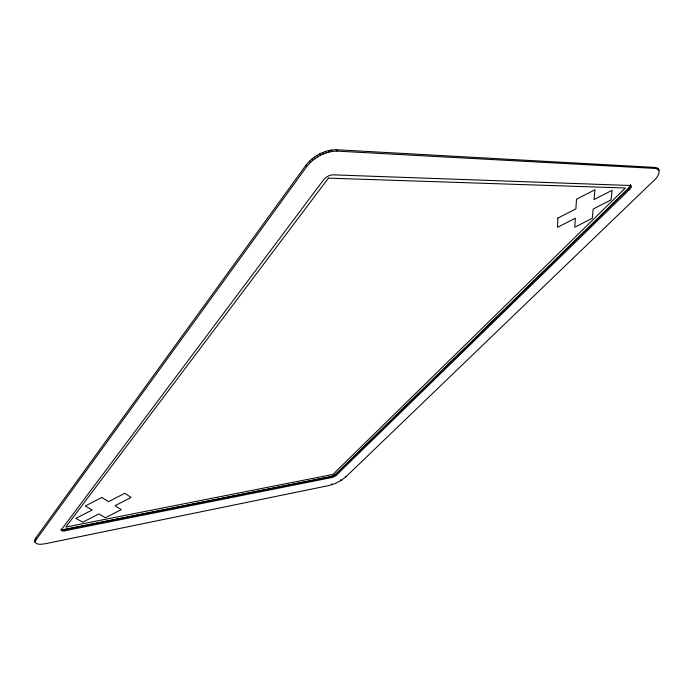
<?xml version="1.0" encoding="UTF-8"?>
<svg xmlns="http://www.w3.org/2000/svg" width="694" height="694" viewBox="0 0 694 694"><rect width="100%" height="100%" fill="white"/><g stroke="black" fill="none" stroke-linecap="round" stroke-linejoin="round"><path stroke-width="1.04" d="M34.7 540.817L35.628 538.18L305.846 165.337C313.098 156.167 324.445 149.739 336.286 149.731L654.98 167.428C663.1 168.694 657.374 178.375 653.34 181.056L345.751 476.995L341.058 480.508L334.994 483.614L329.156 485.496L45.544 543.671C42.161 544.131 35.585 545.744 34.7 540.817L35.333 542.613M35.099 541.919L34.735 540.019M35.134 541.12L306.609 166.733C313.87 157.564 325.217 151.136 337.067 151.11L655.717 168.469L658.658 169.614M61.193 529.444A5.344 1.787 -21.5 0 0 63.969 529.487L330.752 476.544A4.268 1.267 -26.4 0 0 336.104 473.802L628.695 188.1A5.968 2.177 -34 0 0 630.412 184.76M336.651 474.904L629.588 189.41A5.977 2.169 -34 0 0 630.178 185.498L333.085 174.845A7.443 3.817 -29.9 0 0 323.708 179.659L61.601 529.375A5.344 1.787 -21.5 0 0 64.481 530.841L331.29 477.646A4.268 1.267 -26.4 0 0 336.651 474.904L336.104 473.802M34.934 541.511L35.446 542.101M657.921 168.573L659.118 170.386M657.192 167.991L657.929 169.032M654.98 167.428L655.717 168.469M336.286 149.731L337.067 151.11M331.159 150.034L331.94 151.422M328.383 150.615L329.156 152.003M325.521 151.457L326.301 152.853M322.632 152.567L323.404 153.964M319.769 153.912L320.541 155.3M316.985 155.465L317.757 156.861M314.321 157.208L315.093 158.596M311.832 159.1L312.604 160.496M309.567 161.112L310.339 162.509M305.846 165.337L306.609 166.733M345.317 476.127L345.751 476.995M340.633 479.649L341.058 480.508M330.752 476.544L331.29 477.646M331.524 483.883L331.949 484.75M63.969 529.487L64.481 530.841M35.628 538.18L36.036 539.281M658.38 169.345L658.571 170.29M630.594 185.02A5.968 2.177 -34 0 1 628.877 188.36L336.217 474.019A4.268 1.267 -26.4 0 1 330.865 476.769L64.074 529.756A5.344 1.787 -21.5 0 1 60.916 529.366M557.794 218.15L557.525 227.328L575.343 218.194L574.788 227.224L592.312 218.237L593.153 209.059L610.972 199.924L612.143 190.286L594.029 199.577L594.932 189.766L576.497 199.213L575.907 208.859L557.794 218.15M328.392 178.141L65.774 527.093L332.912 474.436L625.398 187.996L328.392 178.141M101.836 497.477L85.258 505.969L92.189 510.012L75.863 518.383L82.829 522.174L98.904 513.942L105.427 517.75L121.268 509.63L114.987 505.7L131.062 497.459L124.833 493.278L108.507 501.649L101.836 497.477M629.588 189.41L628.695 188.1L629.562 189.436"/></g></svg>
